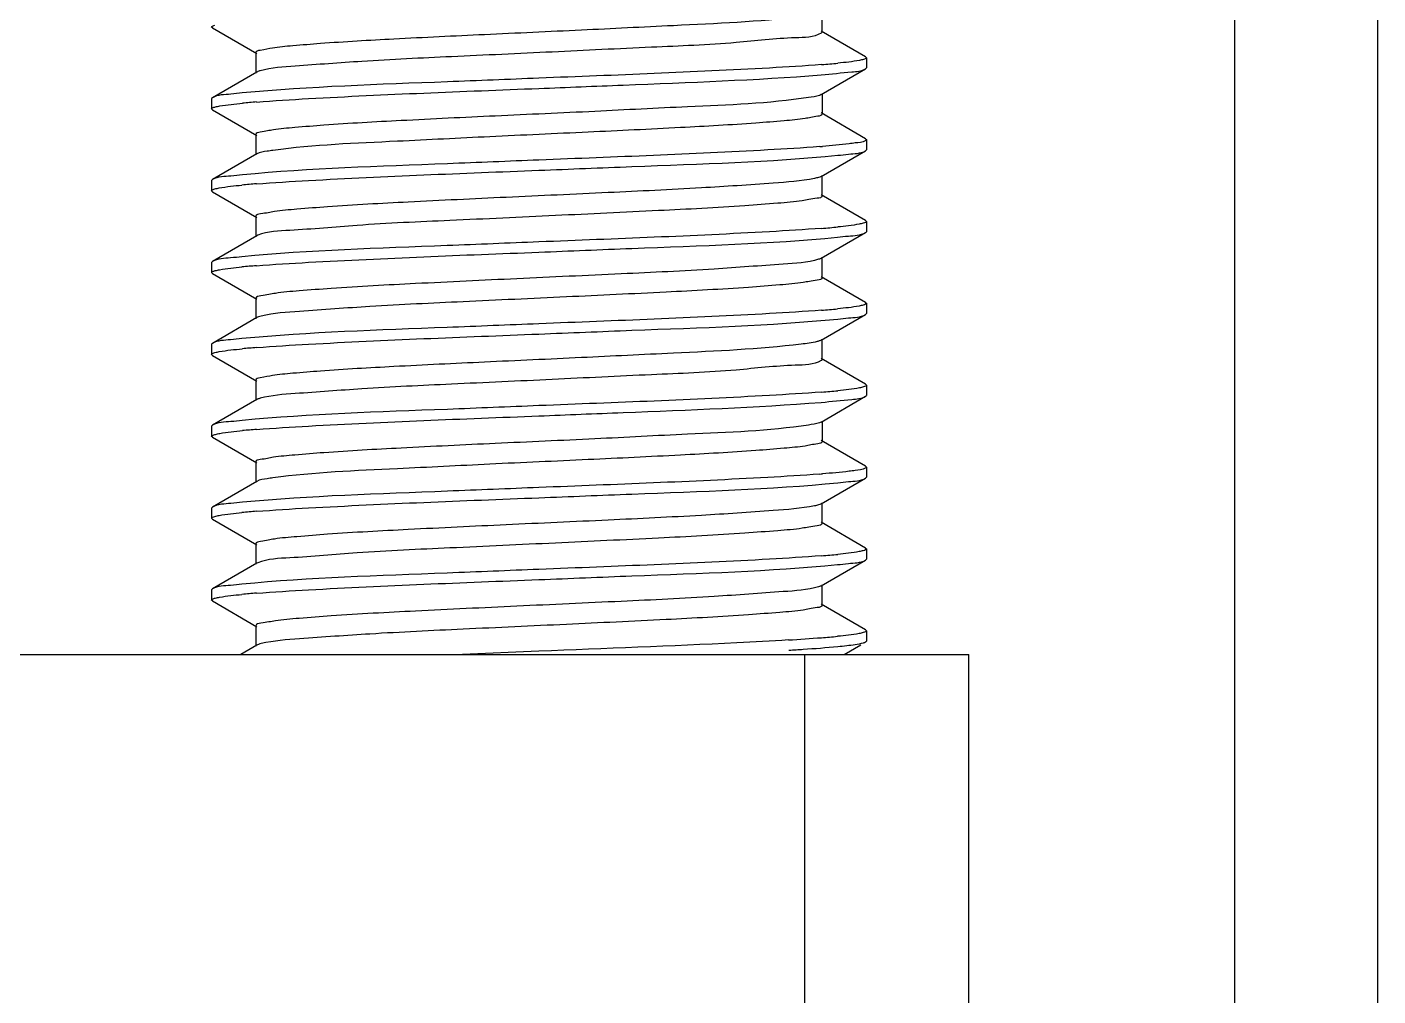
# Model space of a CAD drawing. Extents: x 27938 to 1507990, y 110129 to 923079.
# Drawn here: x 643830.1 to 644123.8, y 368624.2 to 368834.8 of the extents above; entities that cross this region are included whole.
import ezdxf

# ---------------------------------------------------------------- set-up
doc = ezdxf.new("R2010")
doc.units = 0
doc.header["$LTSCALE"] = 1000
doc.header["$MEASUREMENT"] = 0

msp = doc.modelspace()

# ---------------------------------------------------------------- linework, layer by layer
at = {"linetype": 'Continuous'}
for p, q in [((644123.8, 366000.39), (644123.8, 369014.05)), ((644092.66, 366583.55), (644092.66, 368882.52)), ((644002.95, 368833.7), (644002.95, 368838.14)), ((643870.39, 368834.61), (643870.22, 368834.81)), ((643870.39, 368834.61), (643880.05, 368829.02)), ((644012.41, 368828.33), (644002.75, 368833.92)), ((643879.85, 368829.25), (643879.85, 368824.8)), ((644012.41, 368828.33), (644012.58, 368828.13)), ((644012.58, 368828.13), (644012.58, 368825.91)), ((643880.05, 368825.02), (643870.39, 368819.43)), ((644002.75, 368820.12), (644012.41, 368825.72)), ((644012.41, 368825.72), (644012.58, 368825.91)), ((643870.39, 368819.43), (643870.22, 368819.24)), ((643870.22, 368819.24), (643870.22, 368817.01)), ((644002.95, 368820.35), (644002.95, 368815.9)), ((643870.39, 368816.82), (643870.22, 368817.01)), ((643870.39, 368816.82), (643880.05, 368811.23)), ((644012.41, 368810.53), (644002.75, 368816.13)), ((643879.85, 368811.45), (643879.85, 368807)), ((644012.41, 368810.53), (644012.58, 368810.34)), ((644012.58, 368810.34), (644012.58, 368808.12)), ((643880.05, 368807.23), (643870.39, 368801.64)), ((644002.75, 368802.33), (644012.41, 368807.92)), ((644012.41, 368807.92), (644012.58, 368808.12)), ((643870.39, 368801.64), (643870.22, 368801.44)), ((643870.22, 368801.44), (643870.22, 368799.22)), ((644002.95, 368798.11), (644002.95, 368802.55)), ((643870.39, 368799.02), (643870.22, 368799.22)), ((643870.39, 368799.02), (643880.05, 368793.43)), ((644012.41, 368792.74), (644002.75, 368798.33)), ((643879.85, 368793.66), (643879.85, 368789.21)), ((644012.41, 368792.74), (644012.58, 368792.54)), ((644012.58, 368792.54), (644012.58, 368790.32)), ((643880.05, 368789.43), (643870.39, 368783.84)), ((643880.27, 368789.54), (643880.05, 368789.43)), ((644002.75, 368784.53), (644012.41, 368790.13)), ((644012.41, 368790.13), (644012.58, 368790.32)), ((643870.39, 368783.84), (643870.22, 368783.65)), ((643870.22, 368783.65), (643870.22, 368781.42)), ((644002.95, 368780.31), (644002.95, 368784.76)), ((643870.39, 368781.23), (643870.22, 368781.42)), ((643870.39, 368781.23), (643880.05, 368775.64)), ((644012.41, 368774.94), (644002.75, 368780.54)), ((643879.85, 368775.86), (643879.85, 368771.41)), ((644012.41, 368774.94), (644012.58, 368774.75)), ((644012.58, 368774.75), (644012.58, 368772.53)), ((643880.05, 368771.64), (643870.39, 368766.05)), ((644002.75, 368766.74), (644012.41, 368772.33)), ((644012.41, 368772.33), (644012.58, 368772.53)), ((643870.39, 368766.05), (643870.22, 368765.85)), ((643870.22, 368765.85), (643870.22, 368763.63)), ((644002.75, 368766.74), (644002.48, 368766.62)), ((644002.95, 368762.52), (644002.95, 368766.96)), ((643870.39, 368763.43), (643870.22, 368763.63)), ((643870.39, 368763.43), (643880.05, 368757.84)), ((644012.41, 368757.15), (644002.75, 368762.74)), ((643879.85, 368758.07), (643879.85, 368753.62)), ((644012.41, 368757.15), (644012.58, 368756.95)), ((644012.58, 368756.95), (644012.58, 368754.73)), ((643880.05, 368753.84), (643870.39, 368748.25)), ((644002.75, 368748.94), (644012.41, 368754.54)), ((644012.41, 368754.54), (644012.58, 368754.73)), ((643870.39, 368748.25), (643870.22, 368748.06)), ((643870.22, 368748.06), (643870.22, 368745.83)), ((644002.95, 368749.17), (644002.95, 368744.72)), ((643870.39, 368745.64), (643870.22, 368745.83)), ((643870.39, 368745.64), (643880.05, 368740.05)), ((644012.41, 368739.35), (644002.75, 368744.95)), ((643879.85, 368740.27), (643879.85, 368735.82)), ((644012.41, 368739.35), (644012.58, 368739.16)), ((644012.58, 368739.16), (644012.58, 368736.94)), ((644002.75, 368731.15), (644012.41, 368736.74)), ((644012.41, 368736.74), (644012.58, 368736.94)), ((643880.05, 368736.05), (643870.39, 368730.46)), ((643870.39, 368730.46), (643870.22, 368730.26)), ((644002.95, 368726.93), (644002.95, 368731.37)), ((643870.22, 368730.26), (643870.22, 368728.04)), ((643870.39, 368727.84), (643870.22, 368728.04)), ((643870.39, 368727.84), (643880.05, 368722.25)), ((644012.41, 368721.56), (644002.75, 368727.15)), ((643879.85, 368722.48), (643879.85, 368718.03)), ((644012.41, 368721.56), (644012.58, 368721.37)), ((644002.75, 368713.35), (644012.41, 368718.95)), ((644012.41, 368718.95), (644012.58, 368719.14)), ((644012.58, 368721.37), (644012.58, 368719.14)), ((643880.05, 368718.25), (643870.39, 368712.66)), ((643880.27, 368718.36), (643880.05, 368718.25)), ((644002.95, 368709.13), (644002.95, 368713.58)), ((643870.39, 368712.66), (643870.22, 368712.47)), ((643870.22, 368712.47), (643870.22, 368710.24)), ((643870.39, 368710.05), (643870.22, 368710.24)), ((643870.39, 368710.05), (643880.05, 368704.46)), ((644012.41, 368703.76), (644002.75, 368709.36)), ((643879.85, 368704.68), (643879.85, 368700.23)), ((644012.41, 368703.76), (644012.58, 368703.57)), ((644012.41, 368701.15), (644012.58, 368701.35)), ((644012.58, 368703.57), (644012.58, 368701.35)), ((643670.03, 368698.45), (644034.82, 368698.45)), ((643880.05, 368700.46), (643876.58, 368698.45)), ((643941.4, 368699.12), (643924.76, 368698.45)), ((643999.23, 365738.85), (643999.23, 368698.45)), ((644007.75, 368698.45), (644011.37, 368700.55)), ((644034.82, 365738.85), (644034.82, 368698.45))]:
    msp.add_line(p, q, dxfattribs=at)
for centre, radius, start, end in [((643882.52, 368818.73), 6.79, 105.0931, 106.1411), ((643988.02, 369017.4), 191.34, 274.444, 275.509), ((643895.83, 368615.27), 203.86, 94.4581, 95.3147), ((643981.46, 369080.18), 272.18, 274.4234, 274.5497), ((643895.59, 368600.35), 200.98, 94.457, 95.3557), ((643988, 368982.05), 191.58, 274.4414, 275.5078), ((643895.56, 368582.89), 200.64, 94.4561, 95.3622), ((643987.91, 368965.25), 192.58, 274.4467, 275.4882), ((643895.74, 368563.03), 202.71, 94.457, 95.331), ((643882.52, 368747.55), 6.79, 105.0931, 106.1411), ((643988.02, 368946.22), 191.34, 274.444, 275.509), ((643895.83, 368544.09), 203.86, 94.4581, 95.3147), ((643981.46, 369009), 272.18, 274.4234, 274.5497), ((643895.59, 368529.17), 200.98, 94.457, 95.3557), ((643988, 368910.87), 191.58, 274.4414, 275.5078), ((643895.56, 368511.71), 200.64, 94.4561, 95.3622), ((643970.48, 369119.38), 418.56, 273.4423, 274.4352), ((643987.91, 368894.07), 192.58, 274.4467, 275.4882)]:
    msp.add_arc(centre, radius, start, end, dxfattribs=at)
for points, knots in [([(643998.38, 368837.05), (643989.17, 368835.93), (643973.2, 368835.25), (643950.26, 368834.08), (643929.99, 368833.18), (643911.12, 368832.26), (643897.12, 368831.48), (643888.48, 368830.77), (643883.84, 368830.36), (643881.62, 368829.86), (643879.85, 368829.59), (643879.85, 368829.25)], [0, 0, 0, 0, 0.234088, 0.402448, 0.579889, 0.745639, 0.880314, 0.930897, 0.968237, 0.991317, 1, 1, 1, 1]), ([(643870.22, 368834.81), (643870.22, 368834.9), (643870.52, 368835.1), (643870.77, 368835.16), (643870.96, 368835.22)], [0, 0, 0, 0, 0.317967, 1, 1, 1, 1]), ([(644002.76, 368833.48), (644001.12, 368832.5), (643994.53, 368832.55), (643982.52, 368831.06), (643964.76, 368830.4), (643944.17, 368829.35), (643923.18, 368828.4), (643904.52, 368827.52), (643890.69, 368826.45), (643883.24, 368825.95), (643880.76, 368825.28)], [0, 0, 0, 0, 0.046973, 0.152409, 0.303029, 0.479455, 0.658932, 0.818305, 0.937036, 1, 1, 1, 1]), ([(644002.95, 368833.7), (644002.95, 368833.66), (644002.9, 368833.56), (644002.81, 368833.51), (644002.76, 368833.48)], [0, 0, 0, 0, 0.402304, 1, 1, 1, 1]), ([(644011.94, 368827.75), (644011.66, 368827.67), (644009.82, 368827.28), (644007.96, 368827.1), (644006.39, 368826.94)], [0, 0, 0, 0, 0.157623, 1, 1, 1, 1]), ([(644012.58, 368828.13), (644012.58, 368828.05), (644012.33, 368827.87), (644012.1, 368827.8), (644011.94, 368827.75)], [0, 0, 0, 0, 0.324871, 1, 1, 1, 1]), ([(643880.64, 368825.25), (643880.52, 368825.22), (643880.32, 368825.15), (643880.13, 368825.07), (643880.05, 368825.02)], [0, 0, 0, 0, 0.572041, 1, 1, 1, 1]), ([(644002.84, 368826.64), (643999.07, 368826.34), (643978.6, 368825.1), (643958.11, 368824.35), (643941.4, 368823.69)], [0, 0, 0, 0, 0.184436, 1, 1, 1, 1]), ([(643941.4, 368821.46), (643947.49, 368821.7), (643967.95, 368822.55), (643988.42, 368823.28), (644002.75, 368824.4)], [0, 0, 0, 0, 0.297863, 1, 1, 1, 1]), ([(644002.75, 368824.4), (644004.97, 368824.58), (644008.12, 368825.02), (644011.52, 368825.2), (644012.41, 368825.72)], [0, 0, 0, 0, 0.683734, 1, 1, 1, 1]), ([(643941.4, 368823.69), (643934.76, 368823.42), (643913.26, 368822.51), (643891.72, 368821.87), (643876.9, 368820.47)], [0, 0, 0, 0, 0.308576, 1, 1, 1, 1]), ([(643879.99, 368818.51), (643883.76, 368818.81), (643904.22, 368820.05), (643924.7, 368820.8), (643941.4, 368821.46)], [0, 0, 0, 0, 0.184575, 1, 1, 1, 1]), ([(643876.9, 368820.47), (643876.07, 368820.4), (643873.92, 368820.09), (643871.57, 368820.12), (643870.39, 368819.43)], [0, 0, 0, 0, 0.37952, 1, 1, 1, 1]), ([(644000.01, 368819.47), (643991.32, 368818.16), (643975.76, 368817.64), (643953.06, 368816.4), (643932.27, 368815.5), (643912.67, 368814.54), (643898.04, 368813.75), (643888.96, 368813.01), (643884.05, 368812.6), (643881.73, 368812.07), (643879.85, 368811.81), (643879.85, 368811.45)], [0, 0, 0, 0, 0.218787, 0.386207, 0.566108, 0.736243, 0.875583, 0.928118, 0.966979, 0.991, 1, 1, 1, 1]), ([(644002.75, 368820.12), (644002.63, 368820.05), (644001.74, 368819.72), (644000.8, 368819.59), (644000.01, 368819.47)], [0, 0, 0, 0, 0.147905, 1, 1, 1, 1]), ([(643870.22, 368817.01), (643870.22, 368817.11), (643870.56, 368817.32), (643870.83, 368817.39), (643871.05, 368817.44)], [0, 0, 0, 0, 0.313847, 1, 1, 1, 1]), ([(643871.05, 368817.44), (643871.36, 368817.53), (643873.31, 368817.91), (643875.29, 368818.1), (643876.95, 368818.25)], [0, 0, 0, 0, 0.163234, 1, 1, 1, 1]), ([(644002.95, 368815.9), (644002.95, 368815.55), (644001.13, 368815.29), (643998.86, 368814.77), (643994.08, 368814.36), (643985.22, 368813.64), (643970.91, 368812.85), (643951.67, 368811.91), (643931.14, 368811.01), (643908.3, 368809.81), (643892.53, 368809.2), (643883.56, 368807.99)], [0, 0, 0, 0, 0.00884, 0.032379, 0.070466, 0.122006, 0.258971, 0.426878, 0.605536, 0.773444, 1, 1, 1, 1]), ([(644010.16, 368809.6), (644009.71, 368809.53), (644007.35, 368809.21), (644004.97, 368809.01), (644003.05, 368808.86)], [0, 0, 0, 0, 0.190828, 1, 1, 1, 1]), ([(644012.58, 368810.34), (644012.58, 368810.26), (644011.76, 368809.67), (644010.93, 368809.72), (644010.16, 368809.6)], [0, 0, 0, 0, 0.093121, 1, 1, 1, 1]), ([(643883.56, 368807.99), (643883.14, 368807.93), (643881.96, 368807.74), (643880.71, 368807.61), (643880.05, 368807.23)], [0, 0, 0, 0, 0.360643, 1, 1, 1, 1]), ([(644002.45, 368808.81), (643998.68, 368808.52), (643978.34, 368807.3), (643957.97, 368806.55), (643941.4, 368805.89)], [0, 0, 0, 0, 0.18595, 1, 1, 1, 1]), ([(643941.4, 368803.67), (643948.13, 368803.93), (643969.8, 368804.86), (643991.5, 368805.47), (644006.38, 368806.93)], [0, 0, 0, 0, 0.310578, 1, 1, 1, 1]), ([(644006.38, 368806.93), (644007.15, 368807), (644009.14, 368807.28), (644011.31, 368807.28), (644012.41, 368807.92)], [0, 0, 0, 0, 0.377935, 1, 1, 1, 1]), ([(643941.4, 368805.89), (643934.77, 368805.63), (643913.29, 368804.71), (643891.76, 368804.07), (643876.95, 368802.68)], [0, 0, 0, 0, 0.308379, 1, 1, 1, 1]), ([(643876.95, 368802.68), (643876.11, 368802.61), (643873.95, 368802.3), (643871.58, 368802.33), (643870.39, 368801.64)], [0, 0, 0, 0, 0.379704, 1, 1, 1, 1]), ([(644001.29, 368801.9), (643998.34, 368801.31), (643990.11, 368800.69), (643975.18, 368799.69), (643955.81, 368798.77), (643934.56, 368797.8), (643914.25, 368796.83), (643898.97, 368796.02), (643889.45, 368795.26), (643884.28, 368794.84), (643881.84, 368794.29), (643879.85, 368794.04), (643879.85, 368793.66)], [0, 0, 0, 0, 0.074051, 0.202548, 0.368862, 0.551322, 0.726125, 0.870472, 0.925123, 0.96561, 0.990669, 1, 1, 1, 1]), ([(643879.97, 368800.72), (643883.75, 368801.01), (643904.21, 368802.25), (643924.7, 368803), (643941.4, 368803.67)], [0, 0, 0, 0, 0.184524, 1, 1, 1, 1]), ([(644002.75, 368802.33), (644002.58, 368802.23), (644002.09, 368802.07), (644001.6, 368801.96), (644001.29, 368801.9)], [0, 0, 0, 0, 0.388593, 1, 1, 1, 1]), ([(643870.22, 368799.22), (643870.22, 368799.31), (643870.51, 368799.5), (643870.76, 368799.57), (643870.94, 368799.62)], [0, 0, 0, 0, 0.318631, 1, 1, 1, 1]), ([(643870.94, 368799.62), (643871.24, 368799.71), (643873.19, 368800.1), (643875.17, 368800.29), (643876.83, 368800.45)], [0, 0, 0, 0, 0.159226, 1, 1, 1, 1]), ([(644002.95, 368798.11), (644002.95, 368797.7), (644000.79, 368797.47), (643998.17, 368796.87), (643992.6, 368796.45), (643982.39, 368795.65), (643966.15, 368794.81), (643944.82, 368793.82), (643922.97, 368792.77), (643903.64, 368791.96), (643889.85, 368790.65), (643882.45, 368790.4), (643880.27, 368789.54)], [0, 0, 0, 0, 0.009911, 0.036684, 0.079861, 0.138026, 0.290611, 0.473012, 0.659513, 0.823824, 0.942824, 1, 1, 1, 1]), ([(644011.91, 368792.16), (644011.62, 368792.07), (644009.8, 368791.69), (644007.94, 368791.51), (644006.38, 368791.35)], [0, 0, 0, 0, 0.159145, 1, 1, 1, 1]), ([(644012.58, 368792.54), (644012.58, 368792.46), (644012.31, 368792.27), (644012.08, 368792.21), (644011.91, 368792.16)], [0, 0, 0, 0, 0.322656, 1, 1, 1, 1]), ([(644002.83, 368791.05), (643999.06, 368790.75), (643978.6, 368789.51), (643958.11, 368788.76), (643941.4, 368788.1)], [0, 0, 0, 0, 0.184477, 1, 1, 1, 1]), ([(643941.4, 368785.87), (643948.12, 368786.14), (643969.77, 368787.07), (643991.46, 368787.68), (644006.33, 368789.12)], [0, 0, 0, 0, 0.310323, 1, 1, 1, 1]), ([(644006.33, 368789.12), (644007.11, 368789.2), (644009.11, 368789.49), (644011.31, 368789.48), (644012.41, 368790.13)], [0, 0, 0, 0, 0.378132, 1, 1, 1, 1]), ([(643941.4, 368788.1), (643934.75, 368787.83), (643913.22, 368786.91), (643891.66, 368786.28), (643876.83, 368784.88)], [0, 0, 0, 0, 0.308852, 1, 1, 1, 1]), ([(643876.83, 368784.88), (643876.01, 368784.8), (643873.88, 368784.5), (643871.56, 368784.52), (643870.39, 368783.84)], [0, 0, 0, 0, 0.37931, 1, 1, 1, 1]), ([(644002.2, 368784.32), (643999.72, 368783.58), (643992.05, 368783.13), (643977.8, 368781.99), (643958.46, 368781.11), (643936.8, 368780.1), (643915.82, 368779.11), (643899.91, 368778.28), (643889.94, 368777.5), (643884.51, 368777.08), (643881.95, 368776.5), (643879.86, 368776.26), (643879.85, 368775.86)], [0, 0, 0, 0, 0.063162, 0.185571, 0.350627, 0.535705, 0.715395, 0.865028, 0.921933, 0.964141, 0.990304, 1, 1, 1, 1]), ([(643879.97, 368782.92), (643883.75, 368783.22), (643904.21, 368784.46), (643924.7, 368785.21), (643941.4, 368785.87)], [0, 0, 0, 0, 0.18453, 1, 1, 1, 1]), ([(644002.75, 368784.53), (644002.68, 368784.49), (644002.5, 368784.41), (644002.31, 368784.35), (644002.2, 368784.32)], [0, 0, 0, 0, 0.429478, 1, 1, 1, 1]), ([(643870.22, 368781.42), (643870.22, 368781.52), (643870.55, 368781.73), (643870.82, 368781.8), (643871.03, 368781.85)], [0, 0, 0, 0, 0.315061, 1, 1, 1, 1]), ([(643871.03, 368781.85), (643871.33, 368781.93), (643873.25, 368782.31), (643875.19, 368782.5), (643876.81, 368782.65)], [0, 0, 0, 0, 0.163145, 1, 1, 1, 1]), ([(644002.95, 368780.31), (644002.95, 368779.92), (644000.91, 368779.68), (643998.41, 368779.11), (643993.1, 368778.69), (643983.35, 368777.92), (643967.76, 368777.1), (643947.1, 368776.12), (643925.63, 368775.13), (643906.27, 368774.22), (643891.67, 368773.17), (643883.73, 368772.61), (643881.01, 368771.96)], [0, 0, 0, 0, 0.00951, 0.035123, 0.076469, 0.132247, 0.279239, 0.456494, 0.640275, 0.805971, 0.931424, 1, 1, 1, 1]), ([(644011.9, 368774.36), (644011.61, 368774.27), (644009.77, 368773.89), (644007.9, 368773.71), (644006.33, 368773.55)], [0, 0, 0, 0, 0.159397, 1, 1, 1, 1]), ([(644012.58, 368774.75), (644012.58, 368774.66), (644012.31, 368774.47), (644012.07, 368774.41), (644011.9, 368774.36)], [0, 0, 0, 0, 0.322005, 1, 1, 1, 1]), ([(643881.01, 368771.96), (643880.81, 368771.92), (643880.49, 368771.83), (643880.17, 368771.71), (643880.05, 368771.64)], [0, 0, 0, 0, 0.59312, 1, 1, 1, 1]), ([(644002.84, 368773.25), (643999.07, 368772.95), (643978.6, 368771.72), (643958.11, 368770.97), (643941.4, 368770.3)], [0, 0, 0, 0, 0.184455, 1, 1, 1, 1]), ([(644006.39, 368771.34), (644007.15, 368771.41), (644009.14, 368771.69), (644011.32, 368771.69), (644012.41, 368772.33)], [0, 0, 0, 0, 0.377931, 1, 1, 1, 1]), ([(643941.4, 368770.3), (643934.75, 368770.04), (643913.21, 368769.12), (643891.64, 368768.48), (643876.81, 368767.08)], [0, 0, 0, 0, 0.308927, 1, 1, 1, 1]), ([(643941.4, 368768.08), (643948.13, 368768.34), (643969.8, 368769.27), (643991.5, 368769.88), (644006.39, 368771.34)], [0, 0, 0, 0, 0.310595, 1, 1, 1, 1]), ([(643876.81, 368767.08), (643875.99, 368767), (643873.87, 368766.7), (643871.56, 368766.72), (643870.39, 368766.05)], [0, 0, 0, 0, 0.379296, 1, 1, 1, 1]), ([(643998.38, 368765.87), (643989.17, 368764.75), (643973.2, 368764.07), (643950.26, 368762.9), (643929.99, 368762), (643911.12, 368761.08), (643897.12, 368760.3), (643888.48, 368759.59), (643883.84, 368759.18), (643881.62, 368758.68), (643879.85, 368758.41), (643879.85, 368758.07)], [0, 0, 0, 0, 0.234088, 0.402448, 0.579889, 0.745639, 0.880314, 0.930897, 0.968237, 0.991317, 1, 1, 1, 1]), ([(643879.98, 368765.13), (643883.76, 368765.43), (643904.22, 368766.66), (643924.7, 368767.41), (643941.4, 368768.08)], [0, 0, 0, 0, 0.184554, 1, 1, 1, 1]), ([(644002.48, 368766.62), (644002.28, 368766.54), (644000.93, 368766.18), (643999.54, 368766.01), (643998.38, 368765.87)], [0, 0, 0, 0, 0.158312, 1, 1, 1, 1]), ([(643870.22, 368763.63), (643870.22, 368763.72), (643870.52, 368763.92), (643870.77, 368763.98), (643870.96, 368764.04)], [0, 0, 0, 0, 0.317967, 1, 1, 1, 1]), ([(643870.96, 368764.04), (643871.26, 368764.12), (643873.23, 368764.52), (643875.23, 368764.71), (643876.9, 368764.87)], [0, 0, 0, 0, 0.159617, 1, 1, 1, 1]), ([(644002.76, 368762.3), (644001.12, 368761.32), (643994.53, 368761.37), (643982.52, 368759.88), (643964.76, 368759.22), (643944.17, 368758.17), (643923.18, 368757.22), (643904.52, 368756.34), (643890.69, 368755.27), (643883.24, 368754.77), (643880.76, 368754.1)], [0, 0, 0, 0, 0.046973, 0.152409, 0.303029, 0.479455, 0.658932, 0.818305, 0.937036, 1, 1, 1, 1]), ([(644002.95, 368762.52), (644002.95, 368762.48), (644002.9, 368762.38), (644002.81, 368762.33), (644002.76, 368762.3)], [0, 0, 0, 0, 0.402304, 1, 1, 1, 1]), ([(644012.58, 368756.95), (644012.58, 368756.87), (644012.33, 368756.69), (644012.1, 368756.62), (644011.94, 368756.57)], [0, 0, 0, 0, 0.324871, 1, 1, 1, 1]), ([(643880.64, 368754.07), (643880.52, 368754.04), (643880.32, 368753.97), (643880.13, 368753.89), (643880.05, 368753.84)], [0, 0, 0, 0, 0.572041, 1, 1, 1, 1]), ([(644002.84, 368755.46), (643999.07, 368755.16), (643978.6, 368753.92), (643958.11, 368753.17), (643941.4, 368752.51)], [0, 0, 0, 0, 0.184436, 1, 1, 1, 1]), ([(644002.75, 368753.22), (644004.97, 368753.4), (644008.12, 368753.84), (644011.52, 368754.02), (644012.41, 368754.54)], [0, 0, 0, 0, 0.683734, 1, 1, 1, 1]), ([(644011.94, 368756.57), (644011.66, 368756.49), (644009.82, 368756.1), (644007.96, 368755.92), (644006.39, 368755.76)], [0, 0, 0, 0, 0.157623, 1, 1, 1, 1]), ([(643941.4, 368752.51), (643934.76, 368752.24), (643913.26, 368751.33), (643891.72, 368750.69), (643876.9, 368749.29)], [0, 0, 0, 0, 0.308576, 1, 1, 1, 1]), ([(643941.4, 368750.28), (643947.49, 368750.52), (643967.95, 368751.37), (643988.42, 368752.1), (644002.75, 368753.22)], [0, 0, 0, 0, 0.297863, 1, 1, 1, 1]), ([(643876.9, 368749.29), (643876.07, 368749.22), (643873.92, 368748.91), (643871.57, 368748.94), (643870.39, 368748.25)], [0, 0, 0, 0, 0.37952, 1, 1, 1, 1]), ([(644000.01, 368748.29), (643991.32, 368746.98), (643975.76, 368746.46), (643953.06, 368745.22), (643932.27, 368744.32), (643912.67, 368743.36), (643898.04, 368742.57), (643888.96, 368741.83), (643884.05, 368741.42), (643881.73, 368740.89), (643879.85, 368740.63), (643879.85, 368740.27)], [0, 0, 0, 0, 0.218787, 0.386207, 0.566108, 0.736243, 0.875583, 0.928118, 0.966979, 0.991, 1, 1, 1, 1]), ([(643879.99, 368747.33), (643883.76, 368747.63), (643904.22, 368748.87), (643924.7, 368749.62), (643941.4, 368750.28)], [0, 0, 0, 0, 0.184575, 1, 1, 1, 1]), ([(644002.75, 368748.94), (644002.63, 368748.87), (644001.74, 368748.54), (644000.8, 368748.41), (644000.01, 368748.29)], [0, 0, 0, 0, 0.147905, 1, 1, 1, 1]), ([(643870.22, 368745.83), (643870.22, 368745.93), (643870.56, 368746.14), (643870.83, 368746.21), (643871.05, 368746.26)], [0, 0, 0, 0, 0.313847, 1, 1, 1, 1]), ([(643871.05, 368746.26), (643871.36, 368746.35), (643873.31, 368746.73), (643875.29, 368746.92), (643876.95, 368747.07)], [0, 0, 0, 0, 0.163234, 1, 1, 1, 1]), ([(644002.95, 368744.72), (644002.95, 368744.37), (644001.13, 368744.11), (643998.86, 368743.59), (643994.08, 368743.18), (643985.22, 368742.46), (643970.91, 368741.67), (643951.67, 368740.73), (643931.14, 368739.83), (643908.3, 368738.63), (643892.53, 368738.02), (643883.56, 368736.81)], [0, 0, 0, 0, 0.00884, 0.032379, 0.070466, 0.122006, 0.258971, 0.426878, 0.605536, 0.773444, 1, 1, 1, 1]), ([(644012.58, 368739.16), (644012.58, 368739.08), (644011.76, 368738.49), (644010.93, 368738.54), (644010.16, 368738.42)], [0, 0, 0, 0, 0.093121, 1, 1, 1, 1]), ([(643883.56, 368736.81), (643883.14, 368736.75), (643881.96, 368736.56), (643880.71, 368736.43), (643880.05, 368736.05)], [0, 0, 0, 0, 0.360643, 1, 1, 1, 1]), ([(644002.45, 368737.63), (643998.68, 368737.34), (643978.34, 368736.12), (643957.97, 368735.37), (643941.4, 368734.71)], [0, 0, 0, 0, 0.18595, 1, 1, 1, 1]), ([(644010.16, 368738.42), (644009.71, 368738.35), (644007.35, 368738.04), (644004.97, 368737.83), (644003.05, 368737.68)], [0, 0, 0, 0, 0.190828, 1, 1, 1, 1]), ([(644006.38, 368735.75), (644007.15, 368735.82), (644009.14, 368736.1), (644011.31, 368736.1), (644012.41, 368736.74)], [0, 0, 0, 0, 0.377935, 1, 1, 1, 1]), ([(643941.4, 368734.71), (643934.77, 368734.45), (643913.29, 368733.53), (643891.76, 368732.89), (643876.95, 368731.5)], [0, 0, 0, 0, 0.308379, 1, 1, 1, 1]), ([(643941.4, 368732.49), (643948.13, 368732.75), (643969.8, 368733.68), (643991.5, 368734.29), (644006.38, 368735.75)], [0, 0, 0, 0, 0.310578, 1, 1, 1, 1]), ([(643876.95, 368731.5), (643876.11, 368731.43), (643873.95, 368731.12), (643871.58, 368731.15), (643870.39, 368730.46)], [0, 0, 0, 0, 0.379704, 1, 1, 1, 1]), ([(644001.29, 368730.72), (643998.34, 368730.13), (643990.11, 368729.51), (643975.18, 368728.51), (643955.81, 368727.59), (643934.56, 368726.62), (643914.25, 368725.65), (643898.97, 368724.84), (643889.45, 368724.08), (643884.28, 368723.66), (643881.84, 368723.11), (643879.85, 368722.86), (643879.85, 368722.48)], [0, 0, 0, 0, 0.074051, 0.202548, 0.368862, 0.551322, 0.726125, 0.870472, 0.925123, 0.96561, 0.990669, 1, 1, 1, 1]), ([(643879.97, 368729.54), (643883.75, 368729.84), (643904.21, 368731.07), (643924.7, 368731.82), (643941.4, 368732.49)], [0, 0, 0, 0, 0.184524, 1, 1, 1, 1]), ([(644002.75, 368731.15), (644002.58, 368731.05), (644002.09, 368730.89), (644001.6, 368730.78), (644001.29, 368730.72)], [0, 0, 0, 0, 0.388593, 1, 1, 1, 1]), ([(643870.22, 368728.04), (643870.22, 368728.13), (643870.51, 368728.32), (643870.76, 368728.39), (643870.94, 368728.44)], [0, 0, 0, 0, 0.318631, 1, 1, 1, 1]), ([(643870.94, 368728.44), (643871.24, 368728.53), (643873.19, 368728.92), (643875.17, 368729.11), (643876.83, 368729.27)], [0, 0, 0, 0, 0.159226, 1, 1, 1, 1]), ([(644002.95, 368726.93), (644002.95, 368726.52), (644000.79, 368726.29), (643998.17, 368725.69), (643992.6, 368725.27), (643982.39, 368724.47), (643966.15, 368723.63), (643944.82, 368722.64), (643922.97, 368721.59), (643903.64, 368720.78), (643889.85, 368719.47), (643882.45, 368719.22), (643880.27, 368718.36)], [0, 0, 0, 0, 0.009911, 0.036684, 0.079861, 0.138026, 0.290611, 0.473012, 0.659513, 0.823824, 0.942824, 1, 1, 1, 1]), ([(644002.83, 368719.87), (643999.06, 368719.57), (643978.6, 368718.33), (643958.11, 368717.58), (643941.4, 368716.92)], [0, 0, 0, 0, 0.184477, 1, 1, 1, 1]), ([(644006.33, 368717.95), (644007.11, 368718.02), (644009.11, 368718.31), (644011.31, 368718.3), (644012.41, 368718.95)], [0, 0, 0, 0, 0.378132, 1, 1, 1, 1]), ([(644011.91, 368720.98), (644011.62, 368720.89), (644009.8, 368720.51), (644007.94, 368720.33), (644006.38, 368720.17)], [0, 0, 0, 0, 0.159145, 1, 1, 1, 1]), ([(644012.58, 368721.37), (644012.58, 368721.28), (644012.31, 368721.09), (644012.08, 368721.03), (644011.91, 368720.98)], [0, 0, 0, 0, 0.322656, 1, 1, 1, 1]), ([(643941.4, 368716.92), (643934.75, 368716.65), (643913.22, 368715.73), (643891.66, 368715.1), (643876.83, 368713.7)], [0, 0, 0, 0, 0.308852, 1, 1, 1, 1]), ([(643941.4, 368714.69), (643948.12, 368714.96), (643969.77, 368715.89), (643991.46, 368716.5), (644006.33, 368717.95)], [0, 0, 0, 0, 0.310323, 1, 1, 1, 1]), ([(643876.83, 368713.7), (643876.01, 368713.62), (643873.88, 368713.32), (643871.56, 368713.34), (643870.39, 368712.66)], [0, 0, 0, 0, 0.37931, 1, 1, 1, 1]), ([(644002.2, 368713.14), (643999.72, 368712.4), (643992.05, 368711.95), (643977.8, 368710.81), (643958.46, 368709.93), (643936.8, 368708.92), (643915.82, 368707.93), (643899.91, 368707.1), (643889.94, 368706.32), (643884.51, 368705.9), (643881.95, 368705.32), (643879.86, 368705.08), (643879.85, 368704.68)], [0, 0, 0, 0, 0.063162, 0.185571, 0.350627, 0.535705, 0.715395, 0.865028, 0.921933, 0.964141, 0.990304, 1, 1, 1, 1]), ([(643879.97, 368711.74), (643883.75, 368712.04), (643904.21, 368713.28), (643924.7, 368714.03), (643941.4, 368714.69)], [0, 0, 0, 0, 0.18453, 1, 1, 1, 1]), ([(644002.75, 368713.35), (644002.68, 368713.31), (644002.5, 368713.23), (644002.31, 368713.17), (644002.2, 368713.14)], [0, 0, 0, 0, 0.429478, 1, 1, 1, 1]), ([(643870.22, 368710.24), (643870.22, 368710.34), (643870.55, 368710.55), (643870.82, 368710.62), (643871.03, 368710.67)], [0, 0, 0, 0, 0.315061, 1, 1, 1, 1]), ([(643871.03, 368710.67), (643871.33, 368710.75), (643873.25, 368711.13), (643875.19, 368711.32), (643876.81, 368711.47)], [0, 0, 0, 0, 0.163145, 1, 1, 1, 1]), ([(644002.95, 368709.13), (644002.95, 368708.74), (644000.91, 368708.5), (643998.41, 368707.93), (643993.1, 368707.51), (643983.35, 368706.74), (643967.76, 368705.92), (643947.1, 368704.94), (643925.63, 368703.95), (643906.27, 368703.04), (643891.67, 368701.99), (643883.73, 368701.43), (643881.01, 368700.78)], [0, 0, 0, 0, 0.00951, 0.035123, 0.076469, 0.132247, 0.279239, 0.456494, 0.640275, 0.805971, 0.931424, 1, 1, 1, 1]), ([(643995.61, 368701.57), (643991.89, 368701.34), (643973.82, 368700.38), (643955.75, 368699.69), (643941.4, 368699.12)], [0, 0, 0, 0, 0.206212, 1, 1, 1, 1]), ([(644011.9, 368703.18), (644011.61, 368703.09), (644009.77, 368702.71), (644007.9, 368702.53), (644006.33, 368702.37)], [0, 0, 0, 0, 0.159397, 1, 1, 1, 1]), ([(644006.39, 368700.16), (644007.02, 368700.22), (644008.88, 368700.43), (644010.76, 368700.61), (644011.94, 368700.97)], [0, 0, 0, 0, 0.341707, 1, 1, 1, 1]), ([(644012.58, 368703.57), (644012.58, 368703.48), (644012.31, 368703.29), (644012.07, 368703.23), (644011.9, 368703.18)], [0, 0, 0, 0, 0.322005, 1, 1, 1, 1]), ([(644011.94, 368700.97), (644012.03, 368700.99), (644012.19, 368701.05), (644012.35, 368701.11), (644012.41, 368701.15)], [0, 0, 0, 0, 0.569634, 1, 1, 1, 1]), ([(643881.01, 368700.78), (643880.81, 368700.74), (643880.49, 368700.65), (643880.17, 368700.53), (643880.05, 368700.46)], [0, 0, 0, 0, 0.59312, 1, 1, 1, 1]), ([(643995.73, 368699.36), (643996.77, 368699.42), (644000.32, 368699.65), (644003.87, 368699.91), (644006.39, 368700.16)], [0, 0, 0, 0, 0.291238, 1, 1, 1, 1])]:
    msp.add_open_spline(points, degree=3, knots=knots, dxfattribs=at)

doc.saveas('drawing.dxf')
